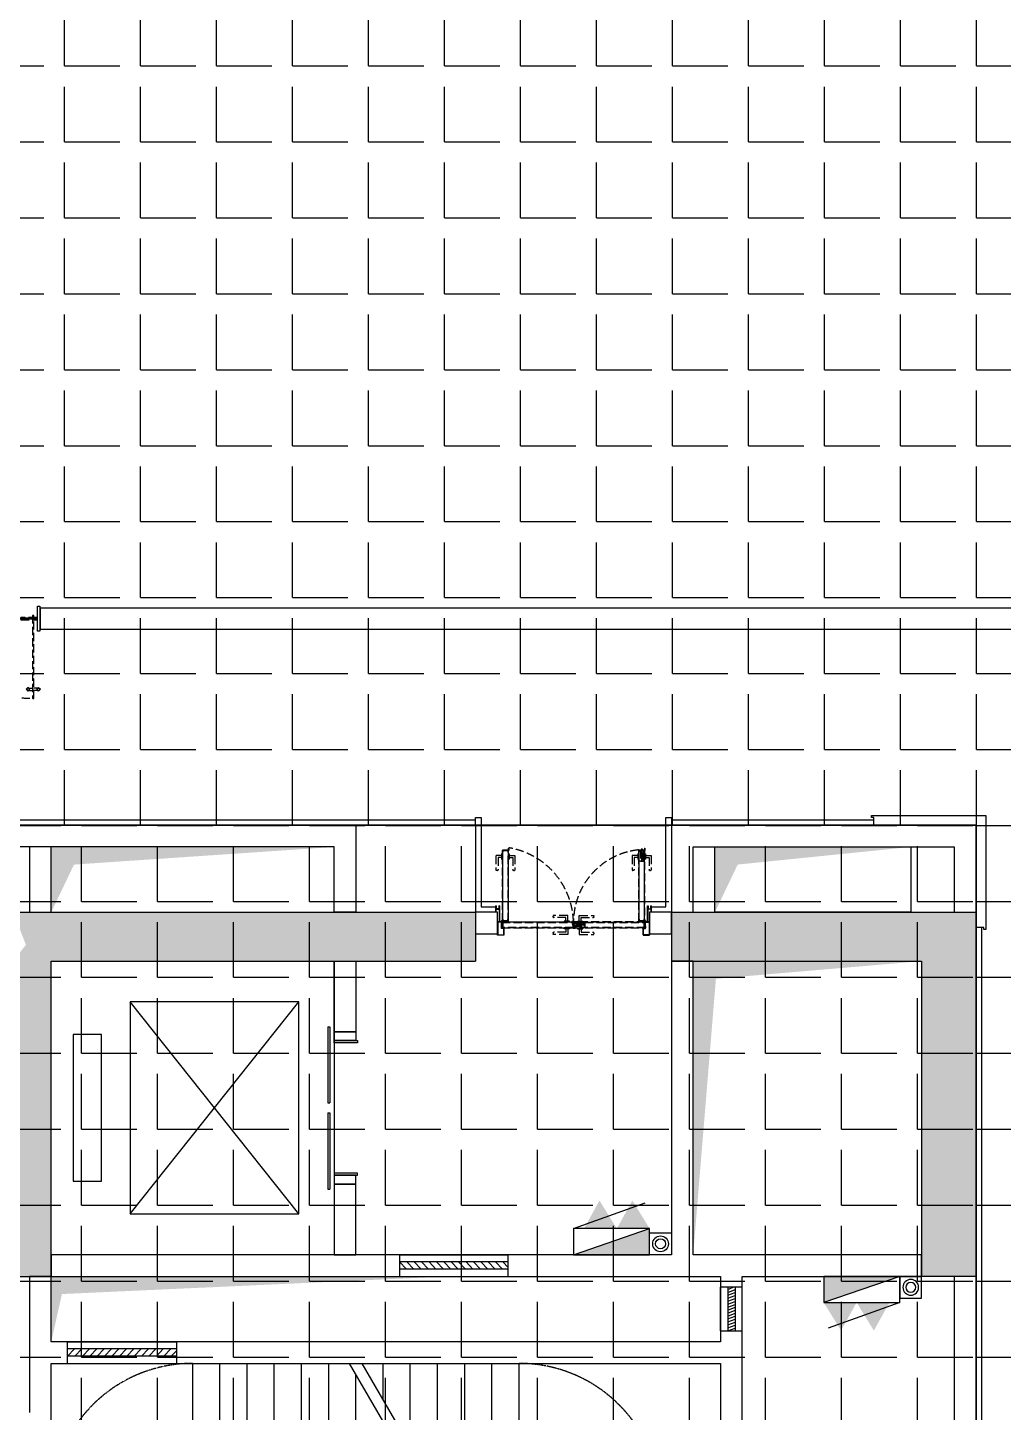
# Model space of a CAD drawing. Extents: x -284868 to 304789, y -137694 to 137894.
# Drawn here: x 74954 to 83920, y 707 to 13442 of the extents above; entities that cross this region are included whole.
import ezdxf

# ---------------------------------------------------------------- set-up
doc = ezdxf.new("R2010")
doc.units = 0
doc.linetypes.add('DASH', pattern=[0.35, 0.25, -0.1])
doc.layers.get('0').update_dxf_attribs({"linetype": 'CONTINUOUS'})
for name, color, linetype in [('0-墙', 4, 'CONTINUOUS'), ('0-建筑柱体', 251, 'CONTINUOUS'), ('0-消防栓(给排水)', 9, 'CONTINUOUS'), ('0-电梯', 3, 'CONTINUOUS'), ('0-窗', 11, 'CONTINUOUS'), ('0-非设计区域', 251, 'CONTINUOUS'), ('1P-DOOR-门扇', 2, 'CONTINUOUS'), ('1P-DP-门套', 2, 'CONTINUOUS'), ('P-完成面', 42, 'CONTINUOUS'), ('P-平面楼梯', 3, 'CONTINUOUS'), ('P-门扇', 6, 'CONTINUOUS')]:
    doc.layers.add(name, color=color, linetype=linetype)
pattern_1 = [(45, (-0.1692, 11.7), (-1.12253, 1.12253), []), (135, (-0.1692, 11.7), (-1.12253, -1.12253), [])]
pattern_2 = [(225, (0.1692, 38.3), (1.12253, -1.12253), []), (315, (0.1692, 38.3), (1.12253, 1.12253), [])]

# ---------------------------------------------------------------- blocks, each defined once
blk = doc.blocks.new('sgASGHHHH')
for points in [[(-102879, -897424), (-102646, -897574), (-98746, -897574), (-98746, -897124), (-102996, -897124)], [(-96946, -897574), (-94646, -897574), (-94146, -897124), (-96946, -897124)], [(-94146, -897124), (-94646, -897574), (-94646, -900474), (-94146, -900474)], [(-102646, -900474), (-102646, -897574), (-102879, -897424), (-102996, -897574), (-102996, -900474)]]:
    blk.add_hatch(color=256).paths.add_polyline_path(points)
at = {"color": 4}
for p, q in [((-102996, -897124), (-98746, -897124)), ((-98746, -897124), (-98746, -897574)), ((-96946, -897124), (-94146, -897124)), ((-96946, -897124), (-96946, -897574)), ((-94146, -897124), (-94146, -900474)), ((-102646, -900474), (-102646, -897574)), ((-102646, -897574), (-98746, -897574)), ((-96946, -897574), (-94646, -897574)), ((-94646, -897574), (-94646, -900474)), ((-102996, -900474), (-102646, -900474)), ((-94146, -900474), (-94646, -900474))]:
    blk.add_line(p, q, dxfattribs=at)
blk = doc.blocks.new('$WINLIB2D$00000039')
at = {"color": 0}
for points in [[(-0.5, 0.5), (-0.5, -0.5)], [(0.5, 0.5), (-0.5, 0.5)], [(0.5, -0.5), (0.5, 0.5)], [(-0.5, 0.167), (0.5, 0.167)], [(-0.384, -0.167), (-0.448, 0.167)], [(-0.316, -0.167), (-0.38, 0.167)], [(-0.248, -0.167), (-0.312, 0.167)], [(-0.18, -0.167), (-0.244, 0.167)], [(-0.112, -0.167), (-0.176, 0.167)], [(-0.044, -0.167), (-0.108, 0.167)], [(0.024, -0.167), (-0.04, 0.167)], [(0.092, -0.167), (0.028, 0.167)], [(0.16, -0.167), (0.096, 0.167)], [(0.228, -0.167), (0.164, 0.167)], [(0.296, -0.167), (0.232, 0.167)], [(0.364, -0.167), (0.3, 0.167)], [(0.432, -0.167), (0.368, 0.167)], [(0.5, -0.167), (0.436, 0.167)], [(-0.452, -0.167), (-0.5, 0.084)], [(-0.5, -0.167), (0.5, -0.167)], [(0.5, -0.5), (-0.5, -0.5)]]:
    blk.add_lwpolyline(points, dxfattribs=at)
blk = doc.blocks.new('A$C2E9C7AB1')
blk.add_lwpolyline([(-200, 0), (0, 0), (0, -200), (-200, -200)], close=True)
for radius in [72.3, 45.5]:
    blk.add_circle((-100, -100), radius)
blk = doc.blocks.new('A$C5B4E3DF6')
for p, q in [((0, 240), (-659, 477)), ((-700, 0), (-700, 240)), ((0, 0), (-700, 240)), ((-700, 240), (0, 240)), ((0, 240), (0, 0)), ((0, 0), (-700, 0))]:
    blk.add_line(p, q)
for points in [[(-700, 240), (-541, 498), (-398, 240)], [(-398, 240), (-239, 498), (-96, 240)], [(-700, 0), (-700, 240), (0, 0)]]:
    blk.add_solid(points)
blk = doc.blocks.new('A$C3F6147FC')
at = {"xscale": -1}
blk.add_blockref('A$C5B4E3DF6', (11200, 17550), dxfattribs=at)
at = {"rotation": 180}
blk.add_blockref('A$C2E9C7AB1', (11900, 17550), dxfattribs=at)
at = {"xscale": -1}
for name, p, rotation in [('A$C5B4E3DF6', (14200, 17350), 180), ('A$C2E9C7AB1', (14400, 17350), 270)]:
    blk.add_blockref(name, p, dxfattribs=dict(at, rotation=rotation))
blk = doc.blocks.new('A$C74d47d92')
for p, q in [((-4850, -1240), (-4850, 0)), ((-4850, -1240), (-4850, 0)), ((-4600, -1240), (-4600, 0)), ((-4350, -1240), (-4350, 0)), ((-4100, -1240), (-4100, 0)), ((-3850, -1240), (-3850, 0)), ((-3600, -1240), (-3600, 0)), ((-3060, -603), (-3408, 0)), ((-3350, -1240), (-3350, -100)), ((-2960, -576), (-3293, 0)), ((-3100, -333), (-3100, 0)), ((-2850, -767), (-2850, 0)), ((-2600, -1200), (-2600, 0)), ((-2350, -1240), (-2350, 0)), ((-2100, -1240), (-2100, 0)), ((-1850, -1240), (-1850, 0)), ((-3100, -1240), (-3100, -533)), ((-2880, -555), (-3060, -603)), ((-3052, -761), (-2880, -555)), ((-2880, -714), (-3052, -761)), ((-2657, -1300), (-2980, -741)), ((-2542, -1300), (-2880, -714)), ((-2850, -1240), (-2850, -967)), ((-2692, -1240), (-4910, -1240)), ((-4910, -1240), (-4910, -1560)), ((-1790, -1240), (-2577, -1240)), ((-1790, -1560), (-1790, -1240)), ((-2657, -1300), (-4850, -1300)), ((-2657, -1300), (-4850, -1300)), ((-4850, -1300), (-4850, -1500)), ((-4850, -1500), (-4850, -1300)), ((-1850, -1300), (-2542, -1300)), ((-1850, -1300), (-2542, -1300)), ((-1850, -1500), (-1850, -1300)), ((-1850, -1300), (-1850, -1500)), ((-4850, -1500), (-1850, -1500)), ((-4850, -1500), (-1850, -1500)), ((-4910, -1560), (-1790, -1560)), ((-4850, -1560), (-4850, -2800)), ((-4850, -2800), (-4850, -1560)), ((-4600, -1560), (-4600, -2800)), ((-4350, -1560), (-4350, -2800)), ((-4100, -1560), (-4100, -2800)), ((-3850, -1560), (-3850, -2800)), ((-3600, -1560), (-3600, -2800)), ((-3350, -1560), (-3350, -2800)), ((-3100, -1560), (-3100, -2800)), ((-2850, -1560), (-2850, -2800)), ((-2600, -1560), (-2600, -2800)), ((-2350, -1560), (-2350, -2800)), ((-2100, -1560), (-2100, -2800)), ((-1850, -1560), (-1850, -2800))]:
    blk.add_line(p, q)
at = {"linetype": 'DASH'}
for points in [[(-4850, 0, 0.414214), (-6150, -1300), (-6150, -1500, 0.414214), (-4850, -2800)], [(-1850, 0, -0.414214), (-550, -1300), (-550, -1500, -0.414214), (-1850, -2800)]]:
    blk.add_lwpolyline(points, format="xyb", dxfattribs=at)
for points in [[(-1725, -2150, 0, 0, 0), (-5500, -2150, 0, 0, 0), (-5500, -650, 0, 0, 0), (-3100, -650, 0, 80, 0), (-3400, -650, 0, 0, 0)], [(-1725, -650, 0, 0, 0), (-2850, -650, 0, 80, 0), (-2550, -650, 0, 0, 0)]]:
    blk.add_lwpolyline(points, format="xyseb")
blk = doc.blocks.new('213r5467')
for p, q in [((-90909, -260063), (-90909, -260326)), ((-89559, -260063), (-90909, -260063)), ((-89559, -260326), (-89559, -260063)), ((-90909, -260326), (-89559, -260326)), ((-91209, -260588), (-91209, -262138)), ((-89259, -260588), (-91209, -260588)), ((-91209, -260588), (-89259, -262138)), ((-91209, -262138), (-89259, -260588)), ((-89259, -262138), (-89259, -260588)), ((-91209, -262138), (-89259, -262138))]:
    blk.add_line(p, q)
blk.add_lwpolyline([(-88884, -262463), (-91584, -262463), (-91584, -259863), (-88884, -259863), (-88884, -262463)])
blk = doc.blocks.new('$DORLIB2D$00000127')
at = {"color": 0}
for points in [[(-0.5333, 0.7949), (-0.5333, 0.6904)], [(-0.0333, 0.7949), (-0.5333, 0.7949)], [(-0.0333, 0.7949), (-0.0333, 0.6904)], [(0.5333, 0.7949), (0.0333, 0.7949)], [(0.0333, 0.7949), (0.0333, 0.6904)], [(0.5333, 0.7949), (0.5333, 0.6904)], [(-0.0333, 0.6904), (-0.5333, 0.6904)], [(0.5333, 0.6904), (0.0333, 0.6904)], [(0.5, 0.5), (-0.5, 0.5)]]:
    blk.add_lwpolyline(points, dxfattribs=at)
blk = doc.blocks.new('A$C612A7C51')
for p, q in [((0, 35), (2, 35)), ((0, 35), (0, -1)), ((2, 35), (2, -1)), ((0, -1), (1, -3))]:
    blk.add_line(p, q)
for centre, radius, start, end in [((1, -7), 5.62, 101.537, 78.463), ((1, -7), 3.75, 100.8677, 85.475), ((3, 0), 3.43, 199.3524, 238.0625)]:
    blk.add_arc(centre, radius, start, end)
blk = doc.blocks.new('A$C46293241')
at = {"layer": '1P-DP-门套'}
h = blk.add_hatch(dxfattribs=at)
h.set_pattern_fill('ANSI37', color=8, scale=0.3, style=0)
h.set_pattern_definition([(45, (-55.7338, 55.9993), (-0.67352, 0.67352), []), (135, (-55.7338, 55.9993), (-0.67352, -0.67352), [])])
h.paths.add_polyline_path([(-44, 58), (-44, 56), (-56, 56), (-56, 58)])
h = blk.add_hatch(dxfattribs=at)
h.set_pattern_fill('ANSI37', color=8, scale=0.3, style=0)
h.set_pattern_definition([(45, (-40.75, 41.9725), (-0.67352, 0.67352), []), (135, (-40.75, 41.9725), (-0.67352, -0.67352), [])])
h.paths.add_polyline_path([(-39, 42), (-41, 42), (-41, 57), (-39, 57)])
at = {"layer": '1P-DP-门套', "color": 8}
for points in [[(-44, 58), (-44, 56), (-56, 56), (-56, 58)], [(-39, 42), (-41, 42), (-41, 57), (-39, 57)]]:
    blk.add_lwpolyline(points, close=True, dxfattribs=at)
at = {"layer": 'P-完成面'}
blk.add_lwpolyline([(-39, 40, 0.238815), (-39, 41), (-39, 58), (-60, 58), (-60, 120), (0, 120), (0, 100), (-1, 100), (-1, 119), (-59, 119), (-59, 59), (-38, 59), (-38, 41, -0.238815), (-38, 40), (-38, 39, 0.238815), (-39, 38), (-39, 1), (-1, 1), (-1, 20), (0, 20), (0, 0), (-40, 0), (-40, 39, -0.238815), (-39, 40), (-39, 40)], format="xyb", dxfattribs=at)
blk.add_lwpolyline([(-3, 114), (-1, 114), (-1, 6), (-3, 6)], close=True, dxfattribs=at)
blk = doc.blocks.new('A$C31043D8C')
at = {"layer": 'P-门扇', "color": 251, "linetype": 'DASH', "ltscale": 300}
for p, q in [((-25, 0), (-25, -6)), ((-25, 0), (25, 0)), ((25, 0), (25, -6)), ((-23, -8), (23, -8)), ((-10, -8), (-10, -55)), ((-5, -60), (122, -60)), ((10, -8), (10, -40)), ((10, -40), (122, -40)), ((127, -45), (127, -55))]:
    blk.add_line(p, q, dxfattribs=at)
for centre, radius, start, end in [((-23, -6), 2, 180, 270), ((-5, -55), 5, 180, 270), ((23, -6), 2, 270, 0), ((122, -45), 5, 0, 90), ((122, -55), 5, 270, 0)]:
    blk.add_arc(centre, radius, start, end, dxfattribs=at)
blk = doc.blocks.new('*U269')
at = {"layer": 'P-门扇', "linetype": 'DASH', "ltscale": 300}
h = blk.add_hatch(dxfattribs=at)
h.set_pattern_fill('ANSI37', color=251, scale=0.5, style=0)
h.set_pattern_definition(pattern_1)
h.paths.add_polyline_path([(2, 12), (2, 42), (0, 42), (0, 12)])
h = blk.add_hatch(dxfattribs=at)
h.set_pattern_fill('ANSI37', color=251, scale=0.2, style=0)
h.set_pattern_definition([(45, (657.35, 55.1438), (-0.449013, 0.449013), []), (135, (657.35, 55.1438), (-0.449013, -0.449013), [])])
h.paths.add_polyline_path([(657, 56), (669, 56), (669, 55), (657, 55)])
at = {"layer": 'P-门扇', "color": 251, "linetype": 'DASH', "ltscale": 300}
for points in [[(655, 58), (655, 1), (1, 1), (1, 11), (3, 11), (3, 24), (2, 24), (2, 12), (0, 12), (0, 0), (655, 0), (655, 57), (671, 57, 0.995191), (671, 58), (653, 58, 0.414214), (653, 57), (653, 55, -0.414214), (652, 54), (1, 54), (1, 43), (3, 43), (3, 24), (2, 24), (2, 42), (0, 42), (0, 55), (652, 55, 0.414214), (652, 55), (652, 57, -0.414214), (653, 58), (671, 58, -1), (671, 56), (657, 56), (657, 57)], [(6, 5), (20, 5), (20, 4), (20, 5), (6, 5, -0.414214), (6, 5), (6, 50, -0.414214), (6, 50), (20, 50), (20, 51), (6, 51, 0.414214), (5, 50), (5, 6, 0.414214), (7, 4), (20, 4)], [(651, 5), (638, 5), (638, 4), (638, 5), (651, 5, 0.414214), (652, 5), (652, 50, 0.414214), (651, 50), (638, 50), (638, 51), (651, 51, -0.414214), (653, 50), (653, 6, -0.414214), (651, 4), (638, 4)]]:
    blk.add_lwpolyline(points, format="xyb", dxfattribs=at)
for points in [[(2, 12), (2, 42), (0, 42), (0, 12)], [(1, 54), (655, 54), (655, 51), (1, 51)], [(1, 4), (655, 4), (655, 1), (1, 1)], [(657, 56), (669, 56), (669, 55), (657, 55)]]:
    blk.add_lwpolyline(points, close=True, dxfattribs=at)
at = {"layer": '1P-DOOR-门扇', "color": 8, "linetype": 'ByBlock', "rotation": 180}
blk.add_blockref('A$C31043D8C', (595, 55), dxfattribs=at)
at = {"layer": '1P-DOOR-门扇', "color": 8, "linetype": 'ByBlock', "xscale": -1}
blk.add_blockref('A$C31043D8C', (595, 0), dxfattribs=at)
blk = doc.blocks.new('*U270')
at = {"layer": 'P-门扇', "linetype": 'DASH', "ltscale": 300}
h = blk.add_hatch(dxfattribs=at)
h.set_pattern_fill('ANSI37', color=251, scale=0.5, style=0)
h.set_pattern_definition(pattern_1)
h.paths.add_polyline_path([(2, 12), (2, 42), (0, 42), (0, 12)])
h = blk.add_hatch(dxfattribs=at)
h.set_pattern_fill('ANSI37', color=251, scale=0.2, style=0)
h.set_pattern_definition([(45, (657.4896, 55.1438), (-0.449013, 0.449013), []), (135, (657.4896, 55.1438), (-0.449013, -0.449013), [])])
h.paths.add_polyline_path([(657, 56), (669, 56), (669, 55), (657, 55)])
at = {"layer": 'P-门扇', "color": 251, "linetype": 'DASH', "ltscale": 300}
for points in [[(655, 58), (655, 1), (1, 1), (1, 11), (3, 11), (3, 24), (2, 24), (2, 12), (0, 12), (0, 0), (656, 0), (656, 57), (671, 57, 0.995191), (671, 58), (653, 58, 0.414214), (653, 57), (653, 55, -0.414214), (652, 54), (1, 54), (1, 43), (3, 43), (3, 24), (2, 24), (2, 42), (0, 42), (0, 55), (652, 55, 0.414214), (652, 55), (652, 57, -0.414214), (653, 58), (671, 58, -1), (671, 56), (657, 56), (657, 57)], [(6, 5), (20, 5), (20, 4), (20, 5), (6, 5, -0.414214), (6, 5), (6, 50, -0.414214), (6, 50), (20, 50), (20, 51), (6, 51, 0.414214), (5, 50), (5, 6, 0.414214), (7, 4), (20, 4)], [(652, 5), (638, 5), (638, 4), (638, 5), (652, 5, 0.414214), (652, 5), (652, 50, 0.414214), (652, 50), (638, 50), (638, 51), (652, 51, -0.414214), (653, 50), (653, 6, -0.414214), (651, 4), (638, 4)]]:
    blk.add_lwpolyline(points, format="xyb", dxfattribs=at)
for points in [[(2, 12), (2, 42), (0, 42), (0, 12)], [(1, 54), (655, 54), (655, 51), (1, 51)], [(1, 4), (655, 4), (655, 1), (1, 1)], [(657, 56), (669, 56), (669, 55), (657, 55)]]:
    blk.add_lwpolyline(points, close=True, dxfattribs=at)
at = {"layer": '1P-DOOR-门扇', "color": 8, "linetype": 'ByBlock', "rotation": 180}
blk.add_blockref('A$C31043D8C', (596, 55), dxfattribs=at)
at = {"layer": '1P-DOOR-门扇', "color": 8, "linetype": 'ByBlock', "xscale": -1}
blk.add_blockref('A$C31043D8C', (596, 0), dxfattribs=at)
blk = doc.blocks.new('A$C0AC0499D')
at = {"layer": 'P-门扇', "color": 251, "linetype": 'DASH', "ltscale": 300}
for p, q in [((0, 6), (-12, 6)), ((-12, 4), (-12, 6)), ((-12, 4), (0, -6)), ((0, -10), (0, 10)), ((0, 10), (3, 10)), ((3, -10), (3, 10)), ((3, 8), (88, 8)), ((88, 8), (88, -8)), ((99, 0), (-14, 0)), ((-4, 0), (0, 0)), ((3, -10), (0, -10)), ((2, 0), (1, 0)), ((3, -8), (88, -8))]:
    blk.add_line(p, q, dxfattribs=at)
blk = doc.blocks.new('A$C6733057F')
at = {"layer": 'P-门扇', "color": 251, "linetype": 'DASH', "ltscale": 300}
blk.add_line((103, -21), (103, 21), dxfattribs=at)
for points in [[(4, 14), (103, 14), (103, -14), (4, -14)], [(4, 12), (101, 12), (101, -13), (4, -13)]]:
    blk.add_lwpolyline(points, dxfattribs=at)
at = {"layer": '1P-DOOR-门扇', "color": 8}
blk.add_blockref('A$C31043D8C', (60, -25), dxfattribs=at)
at = {"layer": 'P-门扇', "color": 251, "linetype": 'DASH', "ltscale": 300, "extrusion": (0, 0, -1), "zscale": -1, "rotation": 180}
blk.add_blockref('A$C0AC0499D', (0, 0), dxfattribs=at)
blk = doc.blocks.new('*U267')
at = {"layer": 'P-门扇', "linetype": 'DASH', "ltscale": 300}
h = blk.add_hatch(dxfattribs=at)
h.set_pattern_fill('ANSI37', color=251, scale=0.5, angle=180, style=0)
h.set_pattern_definition(pattern_2)
h.paths.add_polyline_path([(-2, 38), (-2, 8), (0, 8), (0, 38)])
h = blk.add_hatch(dxfattribs=at)
h.set_pattern_fill('ANSI37', color=251, scale=0.2, angle=180, style=0)
h.set_pattern_definition([(225, (-657.4896, -5.1438), (0.449013, -0.449013), []), (315, (-657.4896, -5.1438), (0.449013, 0.449013), [])])
h.paths.add_polyline_path([(-657, -6), (-669, -6), (-669, -5), (-657, -5)])
at = {"layer": 'P-门扇', "color": 251, "linetype": 'DASH', "ltscale": 300}
for points in [[(-655, -8), (-655, 49), (-1, 49), (-1, 39), (-3, 39), (-3, 26), (-2, 26), (-2, 38), (0, 38), (0, 50), (-656, 50), (-656, -7), (-671, -7, 0.995191), (-671, -8), (-653, -8, 0.414214), (-653, -7), (-653, -5, -0.414214), (-652, -4), (-1, -4), (-1, 7), (-3, 7), (-3, 26), (-2, 26), (-2, 8), (0, 8), (0, -5), (-652, -5, 0.414214), (-652, -5), (-652, -7, -0.414214), (-653, -8), (-671, -8, -1), (-671, -6), (-657, -6), (-657, -7)], [(-652, 45), (-638, 45), (-638, 46), (-638, 45), (-652, 45, 0.414214), (-652, 45), (-652, 0, 0.414214), (-652, 0), (-638, 0), (-638, -1), (-652, -1, -0.414214), (-653, 0), (-653, 44, -0.414214), (-651, 46), (-638, 46)], [(-6, 45), (-20, 45), (-20, 46), (-20, 45), (-6, 45, -0.414214), (-6, 45), (-6, 0, -0.414214), (-6, 0), (-20, 0), (-20, -1), (-6, -1, 0.414214), (-5, 0), (-5, 44, 0.414214), (-7, 46), (-20, 46)]]:
    blk.add_lwpolyline(points, format="xyb", dxfattribs=at)
for points in [[(-1, 46), (-655, 46), (-655, 49), (-1, 49)], [(-2, 38), (-2, 8), (0, 8), (0, 38)], [(-657, -6), (-669, -6), (-669, -5), (-657, -5)], [(-1, -4), (-655, -4), (-655, -1), (-1, -1)]]:
    blk.add_lwpolyline(points, close=True, dxfattribs=at)
blk.add_blockref('A$C6733057F', (-656, 20), dxfattribs=at)
at = {"layer": 'P-门扇', "color": 251, "linetype": 'DASH', "ltscale": 300, "extrusion": (0, 0, -1), "zscale": -1, "rotation": 180}
blk.add_blockref('A$C31043D8C', (596, 50), dxfattribs=at)
blk = doc.blocks.new('*U268')
at = {"layer": 'P-门扇', "linetype": 'DASH', "ltscale": 300}
h = blk.add_hatch(dxfattribs=at)
h.set_pattern_fill('ANSI37', color=251, scale=0.5, angle=180, style=0)
h.set_pattern_definition(pattern_2)
h.paths.add_polyline_path([(-2, 38), (-2, 8), (0, 8), (0, 38)])
h = blk.add_hatch(dxfattribs=at)
h.set_pattern_fill('ANSI37', color=251, scale=0.2, angle=180, style=0)
h.set_pattern_definition([(225, (-657.35, -5.1438), (0.449013, -0.449013), []), (315, (-657.35, -5.1438), (0.449013, 0.449013), [])])
h.paths.add_polyline_path([(-657, -6), (-669, -6), (-669, -5), (-657, -5)])
at = {"layer": 'P-门扇', "color": 251, "linetype": 'DASH', "ltscale": 300}
for points in [[(-655, -8), (-655, 49), (-1, 49), (-1, 39), (-3, 39), (-3, 26), (-2, 26), (-2, 38), (0, 38), (0, 50), (-655, 50), (-655, -7), (-671, -7, 0.995191), (-671, -8), (-653, -8, 0.414214), (-653, -7), (-653, -5, -0.414214), (-652, -4), (-1, -4), (-1, 7), (-3, 7), (-3, 26), (-2, 26), (-2, 8), (0, 8), (0, -5), (-652, -5, 0.414214), (-652, -5), (-652, -7, -0.414214), (-653, -8), (-671, -8, -1), (-671, -6), (-657, -6), (-657, -7)], [(-651, 45), (-638, 45), (-638, 46), (-638, 45), (-651, 45, 0.414214), (-652, 45), (-652, 0, 0.414214), (-651, 0), (-638, 0), (-638, -1), (-651, -1, -0.414214), (-653, 0), (-653, 44, -0.414214), (-651, 46), (-638, 46)], [(-6, 45), (-20, 45), (-20, 46), (-20, 45), (-6, 45, -0.414214), (-6, 45), (-6, 0, -0.414214), (-6, 0), (-20, 0), (-20, -1), (-6, -1, 0.414214), (-5, 0), (-5, 44, 0.414214), (-7, 46), (-20, 46)]]:
    blk.add_lwpolyline(points, format="xyb", dxfattribs=at)
for points in [[(-1, 46), (-655, 46), (-655, 49), (-1, 49)], [(-2, 38), (-2, 8), (0, 8), (0, 38)], [(-657, -6), (-669, -6), (-669, -5), (-657, -5)], [(-1, -4), (-655, -4), (-655, -1), (-1, -1)]]:
    blk.add_lwpolyline(points, close=True, dxfattribs=at)
blk.add_blockref('A$C6733057F', (-655, 20), dxfattribs=at)
at = {"layer": 'P-门扇', "color": 251, "linetype": 'DASH', "ltscale": 300, "extrusion": (0, 0, -1), "zscale": -1, "rotation": 180}
blk.add_blockref('A$C31043D8C', (595, 50), dxfattribs=at)
blk = doc.blocks.new('A$C18060901')
at = {"layer": 'P-完成面'}
for points in [[(0, 200), (0, 0), (80, 0), (80, 200)], [(80, -15), (100, -15), (100, 200), (80, 200)], [(1320, -15), (1300, -15), (1300, 200), (1320, 200)], [(1400, 200), (1400, 0), (1320, 0), (1320, 200)]]:
    blk.add_lwpolyline(points, close=True, dxfattribs=at)
blk = doc.blocks.new('A$C7B347943')
at = {"layer": 'P-门扇', "color": 251, "linetype": 'DASH', "ltscale": 300}
for p, q in [((-10, 0), (10, 0)), ((0, -10), (0, 10))]:
    blk.add_line(p, q, dxfattribs=at)
blk.add_lwpolyline([(114, -12), (114, 12), (-30, 12), (-30, -12)], close=True, dxfattribs=at)
at = {"layer": 'P-门扇', "color": 6, "linetype": 'DASH', "ltscale": 300}
blk.add_circle((0, 0), 6, dxfattribs=at)
blk = doc.blocks.new('A$C21f4e1ae')
at = {"layer": 'P-门扇', "color": 251, "linetype": 'DASH', "ltscale": 300}
for p, q in [((-775, 1), (-775, -34)), ((-755, 1), (-755, -34)), ((-775, -81), (-775, -46)), ((-755, -81), (-755, -46)), ((-775, -1469), (-775, -1504)), ((-775, -1551), (-775, -1516)), ((-755, -1469), (-755, -1504)), ((-755, -1551), (-755, -1516))]:
    blk.add_line(p, q, dxfattribs=at)
at = {"layer": 'P-门扇', "color": 8}
for p, q in [((-120, -10), (-120, -773)), ((-110, -10), (-110, -773)), ((-120, -1540), (-120, -778)), ((-110, -1540), (-110, -778))]:
    blk.add_line(p, q, dxfattribs=at)
at = {"layer": 'P-门扇', "color": 251}
for p, q in [((-156, -680), (-121, -680)), ((-156, -700), (-121, -700)), ((-74, -680), (-109, -680)), ((-74, -700), (-109, -700)), ((-156, -850), (-121, -850)), ((-156, -870), (-121, -870)), ((-74, -850), (-109, -850)), ((-74, -870), (-109, -870))]:
    blk.add_line(p, q, dxfattribs=at)
at = {"layer": 'P-门扇', "color": 251, "linetype": 'DASH', "ltscale": 300}
for points in [[(-748, 8), (-765, 26), (-783, 8), (-765, -9)], [(-752, 8), (-765, 22), (-779, 8), (-765, -5)], [(-848, -35), (-846, -34), (-86, -34), (-85, -35), (-85, -45), (-86, -46), (-846, -46), (-848, -45)], [(-748, -89), (-765, -106), (-783, -89), (-765, -71)], [(-752, -89), (-765, -102), (-779, -89), (-765, -75)], [(-848, -1515), (-846, -1516), (-86, -1516), (-85, -1515), (-85, -1505), (-86, -1504), (-846, -1504), (-848, -1505)], [(-748, -1461), (-765, -1444), (-783, -1461), (-765, -1479)], [(-752, -1461), (-765, -1448), (-779, -1461), (-765, -1475)], [(-748, -1558), (-765, -1576), (-783, -1558), (-765, -1541)], [(-752, -1558), (-765, -1572), (-779, -1558), (-765, -1545)]]:
    blk.add_lwpolyline(points, close=True, dxfattribs=at)
at = {"layer": 'P-门扇'}
for points in [[(-110, -773), (-109, -772), (-109, -11), (-110, -10), (-120, -10), (-121, -11), (-121, -772), (-120, -773)], [(-110, -778), (-109, -779), (-109, -1539), (-110, -1540), (-120, -1540), (-121, -1539), (-121, -779), (-120, -778)]]:
    blk.add_lwpolyline(points, close=True, dxfattribs=at)
at = {"layer": 'P-门扇', "color": 251}
for points in [[(-164, -673), (-181, -690), (-164, -708), (-146, -690)], [(-164, -677), (-177, -690), (-164, -704), (-150, -690)], [(-66, -673), (-49, -690), (-66, -708), (-84, -690)], [(-66, -677), (-53, -690), (-66, -704), (-80, -690)], [(-164, -877), (-181, -860), (-164, -842), (-146, -860)], [(-164, -873), (-177, -860), (-164, -846), (-150, -860)], [(-66, -877), (-49, -860), (-66, -842), (-84, -860)], [(-66, -873), (-53, -860), (-66, -846), (-80, -860)]]:
    blk.add_lwpolyline(points, close=True, dxfattribs=at)
at = {"layer": 'P-门扇', "color": 251, "linetype": 'DASH', "ltscale": 300}
for centre, start, end in [((-134, -59), 178.681, 271.319), ((-134, -1491), 88.681, 181.319)]:
    blk.add_arc(centre, 714, start, end, dxfattribs=at)
at = {"layer": 'P-门扇', "extrusion": (0, 0, -1), "zscale": -1, "rotation": 270}
blk.add_blockref('A$C7B347943', (115, -40), dxfattribs=at)
at = {"layer": 'P-门扇', "rotation": 90.00000000000001}
blk.add_blockref('A$C7B347943', (-115, -1510), dxfattribs=at)
blk = doc.blocks.new('A$C2652ee14')
at = {"layer": 'P-完成面'}
for p, q in [((-200, 1600), (-200, 1595)), ((0, 1600), (0, 1595)), ((-200, 0), (-200, 5)), ((0, 0), (0, 5))]:
    blk.add_line(p, q, dxfattribs=at)
for points in [[(-215, 1595), (-215, 1575), (15, 1575), (15, 1595)], [(-215, 5), (-215, 25), (15, 25), (15, 5)]]:
    blk.add_lwpolyline(points, close=True, dxfattribs=at)

msp = doc.modelspace()

# ---------------------------------------------------------------- hatches: boundary and pattern name
at = {"layer": '0-非设计区域', "ltscale": 3}
h = msp.add_hatch(dxfattribs=at)
h.set_pattern_fill('ANGLE', color=256, scale=100)
h.set_pattern_definition([(0, (-356380.6, 452446.1), (0, 698.5), [508, -190.5]), (90, (-356380.6, 452446.1), (-698.5, 4e-14), [508, -190.5])])
h.paths.add_polyline_path([(69920, 19008), (69920, 16857), (72120, 16857), (72120, 6107), (83670, 6107), (83670, -11493), (85470, -11493), (85470, -1140), (94921, -1140), (94921, 19008)])
h = msp.add_hatch(dxfattribs=at)
h.set_pattern_fill('ANGLE', color=256, scale=100)
h.set_pattern_definition([(0, (-270309.1, 452446.1), (0, 698.5), [508, -190.5]), (90, (-270309.1, 452446.1), (-698.5, 4e-14), [508, -190.5])])
h.paths.add_polyline_path([(68770, -11693), (83670, -11693), (83670, 6107), (68770, 6107)])

# ---------------------------------------------------------------- linework, layer by layer
at = {"layer": '0-墙', "ltscale": 3}
msp.add_lwpolyline([(86170, 860), (85470, 860), (85470, 7907), (75070, 7907), (75070, 8107), (85670, 8107), (85670, 1060), (86370, 1060), (86370, 660), (86170, 660), (86170, 860)], dxfattribs=at)
at = {"layer": '0-墙'}
for points in [[(71795, 6107), (77970, 6107), (77970, 5307), (77770, 5307), (77770, 5907), (71795, 5907)], [(75170, 5907), (74970, 5907), (74970, 5307), (75170, 5307)], [(79070, 5107), (79270, 5107), (79270, 5307), (79070, 5307)], [(80670, 5107), (80870, 5107), (80870, 5307), (80670, 5307)], [(77770, 4857), (77970, 4857), (77970, 4207), (77770, 4207)], [(77770, 2157), (77970, 2157), (77970, 2807), (77770, 2807)], [(83470, 1957), (83470, 457), (83670, 457), (83670, 1957)]]:
    msp.add_lwpolyline(points, close=True, dxfattribs=at)
for points in [[(83670, 5307), (83670, 6107), (80870, 6107), (80870, 5307), (81070, 5307), (81070, 5907), (83470, 5907), (83470, 5307), (83670, 5307)], [(81070, 2157), (81070, 4857), (80870, 4857), (80870, 2157), (75170, 2157), (75170, 1957), (81320, 1957), (81320, 1357), (75170, 1357), (75170, 1957), (74970, 1957), (74970, 707)], [(81520, 457), (81520, 1957), (83170, 1957), (83170, 2157), (81070, 2157)], [(75170, -1643), (75170, 1157), (81320, 1157), (81320, 457)]]:
    msp.add_lwpolyline(points, dxfattribs=at)
at = {"layer": '0-墙', "color": 251}
msp.add_lwpolyline([(81270, 5907), (83070, 5907), (83070, 5307), (81270, 5307)], close=True, dxfattribs=at)
for points in [[(75170, 5307), (75170, 5907), (75379, 5745), (77770, 5907)], [(81270, 5307), (81270, 5907), (81479, 5745), (83070, 5907)], [(81070, 2157), (81070, 4857), (81279, 4695), (83170, 4857)], [(75170, 1357), (75170, 1957), (75268, 1795), (78820, 1957)]]:
    msp.add_solid(points, dxfattribs=at)
at = {"layer": '0-非设计区域', "ltscale": 3}
for points in [[(69920, 19008), (69920, 16857), (72120, 16857), (72120, 6107), (83670, 6107), (83670, -11493), (85470, -11493), (85470, -1140), (94921, -1140), (94921, 19008)], [(68770, -11693), (83670, -11693), (83670, 6107), (68770, 6107)]]:
    msp.add_lwpolyline(points, close=True, dxfattribs=at)
at = {"layer": 'P-完成面'}
for points in [[(72170, 6157), (79070, 6157)], [(79070, 6107), (79070, 6177), (79120, 6177), (79120, 5357), (79255, 5357)], [(80685, 5357), (80820, 5357), (80820, 6177), (80870, 6177), (80870, 6107)], [(80870, 6157), (82730, 6157)], [(82730, 6107), (82730, 6177), (82710, 6177), (82710, 6197), (83760, 6197), (83760, 5147), (83740, 5147), (83740, 5167), (83670, 5167)], [(77970, 6107), (79070, 6107), (79070, 5307)], [(79270, 5217), (79290, 5217), (79290, 5367), (79285, 5367), (79285, 5337), (79260, 5337), (79260, 5367), (79255, 5367), (79255, 5307), (79257, 5307), (79257, 5366), (79259, 5366), (79259, 5336), (79287, 5336), (79287, 5366), (79289, 5366), (79289, 5219), (79270, 5219), (79270, 5217)], [(80670, 5217), (80650, 5217), (80650, 5367), (80655, 5367), (80655, 5337), (80680, 5337), (80680, 5367), (80685, 5367), (80685, 5307), (80684, 5307), (80684, 5366), (80682, 5366), (80682, 5336), (80654, 5336), (80654, 5366), (80652, 5366), (80652, 5219), (80670, 5219), (80670, 5217)], [(83720, 5167), (83720, 432)]]:
    msp.add_lwpolyline(points, dxfattribs=at)
at = {"layer": 'P-门扇', "color": 251, "linetype": 'DASH', "ltscale": 300}
for centre, radius, start, end in [((79260, 5199), 710, 1.4527, 80.7299), ((80638, 5216), 668, 96.1813, 179.8761)]:
    msp.add_arc(centre, radius, start, end, dxfattribs=at)

# ---------------------------------------------------------------- block references
at = {"xscale": -1, "rotation": 90}
msp.add_blockref('A$C18060901', (77970, 4207), dxfattribs=at)
at = {"layer": '0-建筑柱体'}
msp.add_blockref('sgASGHHHH', (177816, 902431), dxfattribs=at)
at = {"layer": '0-消防栓(给排水)', "color": 0}
msp.add_blockref('A$C3F6147FC', (68770, -15393), dxfattribs=at)
at = {"layer": '0-电梯', "rotation": 90}
msp.add_blockref('213r5467', (-184693, 93741), dxfattribs=at)
at = {"layer": '0-窗', "xscale": -1000, "zscale": -1000}
for p, yscale in [((78870, 2057), -200), ((75820, 1257), 200)]:
    msp.add_blockref('$WINLIB2D$00000039', p, dxfattribs=dict(at, yscale=yscale))
at = {"layer": '0-窗', "xscale": 400, "yscale": 200, "zscale": 400, "rotation": 270.0000000000167}
msp.add_blockref('$WINLIB2D$00000039', (81421, 1657), dxfattribs=at)
at = {"layer": 'P-完成面', "ltscale": 3, "rotation": 90}
msp.add_blockref('A$C2652ee14', (75070, 8107), dxfattribs=at)
at = {"layer": 'P-完成面', "rotation": 180}
msp.add_blockref('A$C46293241', (79270, 5217), dxfattribs=at)
at = {"layer": 'P-完成面', "extrusion": (0, 0, -1), "zscale": -1, "rotation": 180}
msp.add_blockref('A$C46293241', (-80670, 5217), dxfattribs=at)
at = {"layer": 'P-平面楼梯', "ltscale": 3}
msp.add_blockref('A$C74d47d92', (81320, 1157), dxfattribs=at)
at = {"layer": 'P-门扇', "color": 1, "ltscale": 3, "rotation": 90}
msp.add_blockref('A$C21f4e1ae', (73495, 8122), dxfattribs=at)
at = {"layer": 'P-门扇', "xscale": -1}
for name, p, rotation in [('*U269', (79317, 5224), 270), ('*U268', (80619, 5224), 90), ('A$C612A7C51', (79310, 5217), 180)]:
    msp.add_blockref(name, p, dxfattribs=dict(at, rotation=rotation))
at = {"layer": 'P-门扇', "color": 8, "linetype": 'DASH', "xscale": -1, "rotation": 180}
for name, p in [('*U270', (79313, 5217)), ('*U267', (80627, 5212))]:
    msp.add_blockref(name, p, dxfattribs=at)
at = {"layer": 'P-门扇', "rotation": 180}
msp.add_blockref('A$C612A7C51', (80630, 5217), dxfattribs=at)
at = {"layer": 'P-门扇', "xscale": 1400, "yscale": 200, "zscale": 1400, "rotation": 89.99999999999073}
msp.add_blockref('$DORLIB2D$00000127', (77870, 3507), dxfattribs=at)

doc.saveas('drawing.dxf')
